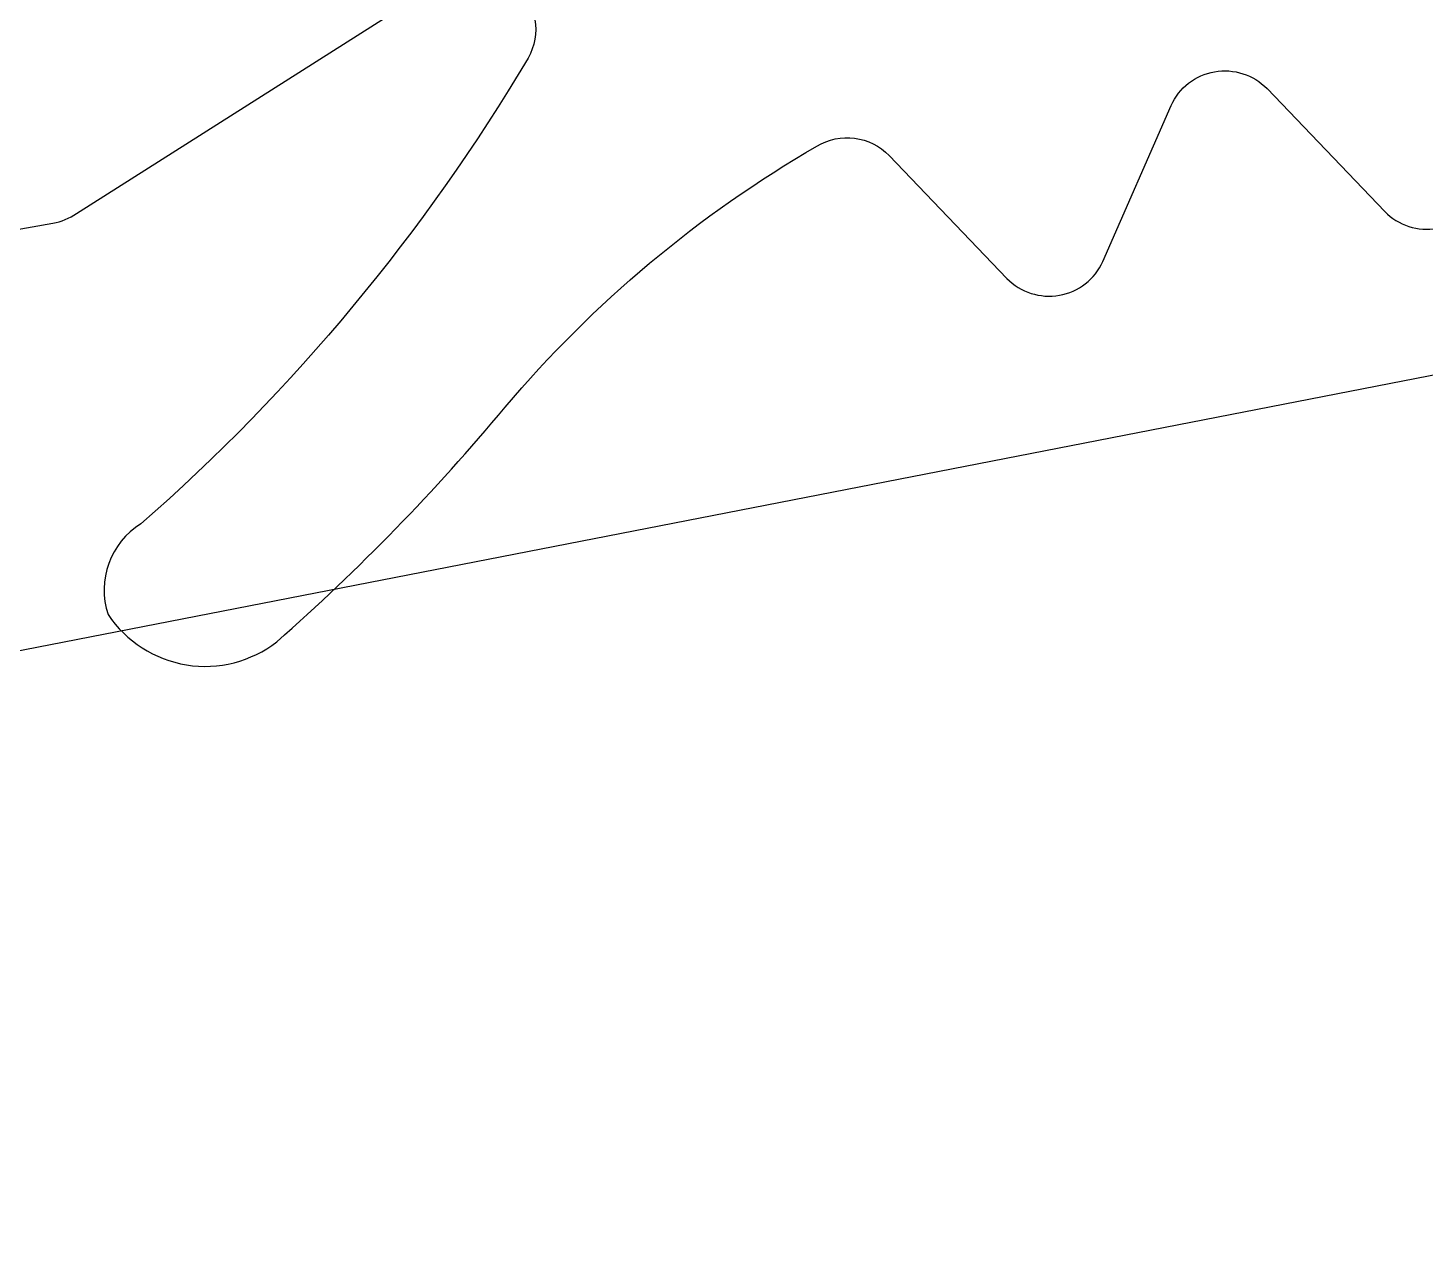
# Model space of a CAD drawing. Header units: millimetres. Extents: x -65527 to 8894748, y -37603 to 223697.
# Drawn here: x -29325.17 to -29317.95, y 101515.53 to 101521.78 of the extents above; entities that cross this region are included whole.
import ezdxf

# ---------------------------------------------------------------- set-up
doc = ezdxf.new("R2010")
doc.units = ezdxf.units.MM
doc.header["$LTSCALE"] = 10
doc.layers.add('Архитектура', color=251, linetype='Continuous')

msp = doc.modelspace()

# ---------------------------------------------------------------- linework, layer by layer
at = {"layer": 'Архитектура', "lineweight": 25, "transparency": 33554684}
msp.add_line((-29313.5064, 101520.8392), (-31374.7031, 101118.89), dxfattribs=at)
msp.add_line((-29313.5064, 101520.8392), (-31374.7031, 101118.89), dxfattribs=at)
msp.add_line((-29313.5064, 101520.8392), (-31374.7031, 101118.89), dxfattribs=at)
msp.add_line((-29313.5064, 101520.8392), (-31374.7031, 101118.89), dxfattribs=at)
msp.add_line((-29313.5064, 101520.8392), (-31374.7031, 101118.89), dxfattribs=at)
msp.add_line((-29313.5064, 101520.8392), (-31374.7031, 101118.89), dxfattribs=at)
msp.add_line((-29313.5064, 101520.8392), (-31374.7031, 101118.89), dxfattribs=at)
msp.add_line((-29313.5064, 101520.8392), (-31374.7031, 101118.89), dxfattribs=at)
msp.add_line((-29313.5064, 101520.8392), (-31374.7031, 101118.89), dxfattribs=at)
msp.add_line((-29313.5064, 101520.8392), (-31374.7031, 101118.89), dxfattribs=at)
msp.add_line((-29313.5064, 101520.8392), (-31374.7031, 101118.89), dxfattribs=at)
msp.add_line((-29313.5064, 101520.8392), (-31374.7031, 101118.89), dxfattribs=at)
msp.add_line((-29313.5064, 101520.8392), (-31374.7031, 101118.89), dxfattribs=at)
msp.add_line((-29313.5064, 101520.8392), (-31374.7031, 101118.89), dxfattribs=at)
msp.add_line((-29313.5064, 101520.8392), (-31374.7031, 101118.89), dxfattribs=at)
msp.add_line((-29313.5064, 101520.8392), (-31374.7031, 101118.89), dxfattribs=at)
msp.add_line((-29313.5064, 101520.8392), (-31374.7031, 101118.89), dxfattribs=at)
msp.add_line((-29313.5064, 101520.8392), (-31374.7031, 101118.89), dxfattribs=at)
msp.add_line((-29313.5064, 101520.8392), (-31374.7031, 101118.89), dxfattribs=at)
msp.add_line((-29313.5064, 101520.8392), (-31374.7031, 101118.89), dxfattribs=at)
msp.add_line((-29313.5064, 101520.8392), (-31374.7031, 101118.89), dxfattribs=at)
msp.add_line((-29313.5064, 101520.8392), (-31374.7031, 101118.89), dxfattribs=at)
msp.add_line((-29313.5064, 101520.8392), (-31374.7031, 101118.89), dxfattribs=at)
msp.add_line((-29313.5064, 101520.8392), (-31374.7031, 101118.89), dxfattribs=at)
msp.add_line((-29313.5064, 101520.8392), (-31374.7031, 101118.89), dxfattribs=at)
msp.add_line((-29313.5064, 101520.8392), (-31374.7031, 101118.89), dxfattribs=at)
msp.add_line((-29313.5064, 101520.8392), (-31374.7031, 101118.89), dxfattribs=at)
msp.add_line((-29313.5064, 101520.8392), (-31374.7031, 101118.89), dxfattribs=at)
msp.add_line((-29313.5064, 101520.8392), (-31374.7031, 101118.89), dxfattribs=at)
msp.add_line((-29313.5064, 101520.8392), (-31374.7031, 101118.89), dxfattribs=at)
msp.add_line((-29313.5064, 101520.8392), (-31374.7031, 101118.89), dxfattribs=at)
msp.add_line((-29313.5064, 101520.8392), (-31374.7031, 101118.89), dxfattribs=at)
msp.add_line((-29313.5064, 101520.8392), (-31374.7031, 101118.89), dxfattribs=at)
msp.add_line((-29313.5064, 101520.8392), (-31374.7031, 101118.89), dxfattribs=at)
msp.add_line((-29313.5064, 101520.8392), (-31374.7031, 101118.89), dxfattribs=at)
msp.add_line((-29313.5064, 101520.8392), (-31374.7031, 101118.89), dxfattribs=at)
msp.add_line((-29313.5064, 101520.8392), (-31374.7031, 101118.89), dxfattribs=at)
msp.add_line((-29313.5064, 101520.8392), (-31374.7031, 101118.89), dxfattribs=at)
msp.add_line((-29313.5064, 101520.8392), (-31374.7031, 101118.89), dxfattribs=at)
msp.add_line((-29313.5064, 101520.8392), (-31374.7031, 101118.89), dxfattribs=at)
msp.add_line((-29313.5064, 101520.8392), (-31374.7031, 101118.89), dxfattribs=at)
msp.add_line((-29313.5064, 101520.8392), (-31374.7031, 101118.89), dxfattribs=at)
msp.add_line((-29313.5064, 101520.8392), (-31374.7031, 101118.89), dxfattribs=at)
msp.add_line((-29313.5064, 101520.8392), (-31374.7031, 101118.89), dxfattribs=at)
msp.add_line((-29313.5064, 101520.8392), (-31374.7031, 101118.89), dxfattribs=at)
msp.add_line((-29313.5064, 101520.8392), (-31374.7031, 101118.89), dxfattribs=at)
msp.add_line((-29313.5064, 101520.8392), (-31374.7031, 101118.89), dxfattribs=at)
msp.add_line((-29313.5064, 101520.8392), (-31374.7031, 101118.89), dxfattribs=at)
msp.add_line((-29313.5064, 101520.8392), (-31374.7031, 101118.89), dxfattribs=at)
msp.add_line((-29313.5064, 101520.8392), (-31374.7031, 101118.89), dxfattribs=at)
msp.add_line((-29313.5064, 101520.8392), (-31374.7031, 101118.89), dxfattribs=at)
msp.add_line((-29313.5064, 101520.8392), (-31374.7031, 101118.89), dxfattribs=at)
msp.add_line((-29313.5064, 101520.8392), (-31374.7031, 101118.89), dxfattribs=at)
msp.add_line((-29313.5064, 101520.8392), (-31374.7031, 101118.89), dxfattribs=at)
msp.add_line((-29313.5064, 101520.8392), (-31374.7031, 101118.89), dxfattribs=at)
msp.add_line((-29313.5064, 101520.8392), (-31374.7031, 101118.89), dxfattribs=at)
msp.add_line((-29313.5064, 101520.8392), (-31374.7031, 101118.89), dxfattribs=at)
msp.add_line((-29313.5064, 101520.8392), (-31374.7031, 101118.89), dxfattribs=at)
msp.add_line((-29313.5064, 101520.8392), (-31374.7031, 101118.89), dxfattribs=at)
msp.add_line((-29313.5064, 101520.8392), (-31374.7031, 101118.89), dxfattribs=at)
msp.add_line((-29313.5064, 101520.8392), (-31374.7031, 101118.89), dxfattribs=at)
msp.add_lwpolyline([(-29325.7573, 101520.6393), (-29325.0371, 101520.767, 0.109814), (-29324.9152, 101520.8176), (-29323.0233, 101522.0197, -0.800036), (-29322.5831, 101521.6198, -0.079083), (-29324.5825, 101519.2132, 0.348803), (-29324.7524, 101518.7451, 0.436125), (-29323.8808, 101518.604, 0.038423), (-29322.7013, 101519.8157, -0.086853), (-29321.0915, 101521.1651, -0.346763), (-29320.7173, 101521.1167), (-29320.1094, 101520.4815, 0.527877), (-29319.6138, 101520.5693), (-29319.2613, 101521.3748, -0.527877), (-29318.7657, 101521.4626), (-29318.1578, 101520.8274, 0.527877), (-29317.6622, 101520.9152), (-29317.3097, 101521.7207, -0.469739), (-29316.8573, 101521.8451), (-29315.3364, 101520.7624, 0.667984), (-29314.8616, 101521.0653), (-29316.4319, 101529.9251, 0.414214)], format="xyb", dxfattribs=at)
msp.add_lwpolyline([(-29325.7573, 101520.6393), (-29325.0371, 101520.767, 0.109814), (-29324.9152, 101520.8176), (-29323.0233, 101522.0197, -0.800036), (-29322.5831, 101521.6198, -0.079083), (-29324.5825, 101519.2132, 0.348803), (-29324.7524, 101518.7451, 0.436125), (-29323.8808, 101518.604, 0.038423), (-29322.7013, 101519.8157, -0.086853), (-29321.0915, 101521.1651, -0.346763), (-29320.7173, 101521.1167), (-29320.1094, 101520.4815, 0.527877), (-29319.6138, 101520.5693), (-29319.2613, 101521.3748, -0.527877), (-29318.7657, 101521.4626), (-29318.1578, 101520.8274, 0.527877), (-29317.6622, 101520.9152), (-29317.3097, 101521.7207, -0.469739), (-29316.8573, 101521.8451), (-29315.3364, 101520.7624, 0.667984), (-29314.8616, 101521.0653), (-29316.4319, 101529.9251, 0.414214)], format="xyb", dxfattribs=at)
msp.add_lwpolyline([(-29325.7573, 101520.6393), (-29325.0371, 101520.767, 0.109814), (-29324.9152, 101520.8176), (-29323.0233, 101522.0197, -0.800036), (-29322.5831, 101521.6198, -0.079083), (-29324.5825, 101519.2132, 0.348803), (-29324.7524, 101518.7451, 0.436125), (-29323.8808, 101518.604, 0.038423), (-29322.7013, 101519.8157, -0.086853), (-29321.0915, 101521.1651, -0.346763), (-29320.7173, 101521.1167), (-29320.1094, 101520.4815, 0.527877), (-29319.6138, 101520.5693), (-29319.2613, 101521.3748, -0.527877), (-29318.7657, 101521.4626), (-29318.1578, 101520.8274, 0.527877), (-29317.6622, 101520.9152), (-29317.3097, 101521.7207, -0.469739), (-29316.8573, 101521.8451), (-29315.3364, 101520.7624, 0.667984), (-29314.8616, 101521.0653), (-29316.4319, 101529.9251, 0.414214)], format="xyb", dxfattribs=at)
msp.add_lwpolyline([(-29325.7573, 101520.6393), (-29325.0371, 101520.767, 0.109814), (-29324.9152, 101520.8176), (-29323.0233, 101522.0197, -0.800036), (-29322.5831, 101521.6198, -0.079083), (-29324.5825, 101519.2132, 0.348803), (-29324.7524, 101518.7451, 0.436125), (-29323.8808, 101518.604, 0.038423), (-29322.7013, 101519.8157, -0.086853), (-29321.0915, 101521.1651, -0.346763), (-29320.7173, 101521.1167), (-29320.1094, 101520.4815, 0.527877), (-29319.6138, 101520.5693), (-29319.2613, 101521.3748, -0.527877), (-29318.7657, 101521.4626), (-29318.1578, 101520.8274, 0.527877), (-29317.6622, 101520.9152), (-29317.3097, 101521.7207, -0.469739), (-29316.8573, 101521.8451), (-29315.3364, 101520.7624, 0.667984), (-29314.8616, 101521.0653), (-29316.4319, 101529.9251, 0.414214)], format="xyb", dxfattribs=at)
msp.add_lwpolyline([(-29325.7573, 101520.6393), (-29325.0371, 101520.767, 0.109814), (-29324.9152, 101520.8176), (-29323.0233, 101522.0197, -0.800036), (-29322.5831, 101521.6198, -0.079083), (-29324.5825, 101519.2132, 0.348803), (-29324.7524, 101518.7451, 0.436125), (-29323.8808, 101518.604, 0.038423), (-29322.7013, 101519.8157, -0.086853), (-29321.0915, 101521.1651, -0.346763), (-29320.7173, 101521.1167), (-29320.1094, 101520.4815, 0.527877), (-29319.6138, 101520.5693), (-29319.2613, 101521.3748, -0.527877), (-29318.7657, 101521.4626), (-29318.1578, 101520.8274, 0.527877), (-29317.6622, 101520.9152), (-29317.3097, 101521.7207, -0.469739), (-29316.8573, 101521.8451), (-29315.3364, 101520.7624, 0.667984), (-29314.8616, 101521.0653), (-29316.4319, 101529.9251, 0.414214)], format="xyb", dxfattribs=at)
msp.add_lwpolyline([(-29325.7573, 101520.6393), (-29325.0371, 101520.767, 0.109814), (-29324.9152, 101520.8176), (-29323.0233, 101522.0197, -0.800036), (-29322.5831, 101521.6198, -0.079083), (-29324.5825, 101519.2132, 0.348803), (-29324.7524, 101518.7451, 0.436125), (-29323.8808, 101518.604, 0.038423), (-29322.7013, 101519.8157, -0.086853), (-29321.0915, 101521.1651, -0.346763), (-29320.7173, 101521.1167), (-29320.1094, 101520.4815, 0.527877), (-29319.6138, 101520.5693), (-29319.2613, 101521.3748, -0.527877), (-29318.7657, 101521.4626), (-29318.1578, 101520.8274, 0.527877), (-29317.6622, 101520.9152), (-29317.3097, 101521.7207, -0.469739), (-29316.8573, 101521.8451), (-29315.3364, 101520.7624, 0.667984), (-29314.8616, 101521.0653), (-29316.4319, 101529.9251, 0.414214)], format="xyb", dxfattribs=at)
msp.add_lwpolyline([(-29325.7573, 101520.6393), (-29325.0371, 101520.767, 0.109814), (-29324.9152, 101520.8176), (-29323.0233, 101522.0197, -0.800036), (-29322.5831, 101521.6198, -0.079083), (-29324.5825, 101519.2132, 0.348803), (-29324.7524, 101518.7451, 0.436125), (-29323.8808, 101518.604, 0.038423), (-29322.7013, 101519.8157, -0.086853), (-29321.0915, 101521.1651, -0.346763), (-29320.7173, 101521.1167), (-29320.1094, 101520.4815, 0.527877), (-29319.6138, 101520.5693), (-29319.2613, 101521.3748, -0.527877), (-29318.7657, 101521.4626), (-29318.1578, 101520.8274, 0.527877), (-29317.6622, 101520.9152), (-29317.3097, 101521.7207, -0.469739), (-29316.8573, 101521.8451), (-29315.3364, 101520.7624, 0.667984), (-29314.8616, 101521.0653), (-29316.4319, 101529.9251, 0.414214)], format="xyb", dxfattribs=at)
msp.add_lwpolyline([(-29325.7573, 101520.6393), (-29325.0371, 101520.767, 0.109814), (-29324.9152, 101520.8176), (-29323.0233, 101522.0197, -0.800036), (-29322.5831, 101521.6198, -0.079083), (-29324.5825, 101519.2132, 0.348803), (-29324.7524, 101518.7451, 0.436125), (-29323.8808, 101518.604, 0.038423), (-29322.7013, 101519.8157, -0.086853), (-29321.0915, 101521.1651, -0.346763), (-29320.7173, 101521.1167), (-29320.1094, 101520.4815, 0.527877), (-29319.6138, 101520.5693), (-29319.2613, 101521.3748, -0.527877), (-29318.7657, 101521.4626), (-29318.1578, 101520.8274, 0.527877), (-29317.6622, 101520.9152), (-29317.3097, 101521.7207, -0.469739), (-29316.8573, 101521.8451), (-29315.3364, 101520.7624, 0.667984), (-29314.8616, 101521.0653), (-29316.4319, 101529.9251, 0.414214)], format="xyb", dxfattribs=at)
msp.add_lwpolyline([(-29325.7573, 101520.6393), (-29325.0371, 101520.767, 0.109814), (-29324.9152, 101520.8176), (-29323.0233, 101522.0197, -0.800036), (-29322.5831, 101521.6198, -0.079083), (-29324.5825, 101519.2132, 0.348803), (-29324.7524, 101518.7451, 0.436125), (-29323.8808, 101518.604, 0.038423), (-29322.7013, 101519.8157, -0.086853), (-29321.0915, 101521.1651, -0.346763), (-29320.7173, 101521.1167), (-29320.1094, 101520.4815, 0.527877), (-29319.6138, 101520.5693), (-29319.2613, 101521.3748, -0.527877), (-29318.7657, 101521.4626), (-29318.1578, 101520.8274, 0.527877), (-29317.6622, 101520.9152), (-29317.3097, 101521.7207, -0.469739), (-29316.8573, 101521.8451), (-29315.3364, 101520.7624, 0.667984), (-29314.8616, 101521.0653), (-29316.4319, 101529.9251, 0.414214)], format="xyb", dxfattribs=at)
msp.add_lwpolyline([(-29325.7573, 101520.6393), (-29325.0371, 101520.767, 0.109814), (-29324.9152, 101520.8176), (-29323.0233, 101522.0197, -0.800036), (-29322.5831, 101521.6198, -0.079083), (-29324.5825, 101519.2132, 0.348803), (-29324.7524, 101518.7451, 0.436125), (-29323.8808, 101518.604, 0.038423), (-29322.7013, 101519.8157, -0.086853), (-29321.0915, 101521.1651, -0.346763), (-29320.7173, 101521.1167), (-29320.1094, 101520.4815, 0.527877), (-29319.6138, 101520.5693), (-29319.2613, 101521.3748, -0.527877), (-29318.7657, 101521.4626), (-29318.1578, 101520.8274, 0.527877), (-29317.6622, 101520.9152), (-29317.3097, 101521.7207, -0.469739), (-29316.8573, 101521.8451), (-29315.3364, 101520.7624, 0.667984), (-29314.8616, 101521.0653), (-29316.4319, 101529.9251, 0.414214)], format="xyb", dxfattribs=at)
msp.add_lwpolyline([(-29325.7573, 101520.6393), (-29325.0371, 101520.767, 0.109814), (-29324.9152, 101520.8176), (-29323.0233, 101522.0197, -0.800036), (-29322.5831, 101521.6198, -0.079083), (-29324.5825, 101519.2132, 0.348803), (-29324.7524, 101518.7451, 0.436125), (-29323.8808, 101518.604, 0.038423), (-29322.7013, 101519.8157, -0.086853), (-29321.0915, 101521.1651, -0.346763), (-29320.7173, 101521.1167), (-29320.1094, 101520.4815, 0.527877), (-29319.6138, 101520.5693), (-29319.2613, 101521.3748, -0.527877), (-29318.7657, 101521.4626), (-29318.1578, 101520.8274, 0.527877), (-29317.6622, 101520.9152), (-29317.3097, 101521.7207, -0.469739), (-29316.8573, 101521.8451), (-29315.3364, 101520.7624, 0.667984), (-29314.8616, 101521.0653), (-29316.4319, 101529.9251, 0.414214)], format="xyb", dxfattribs=at)
msp.add_lwpolyline([(-29325.7573, 101520.6393), (-29325.0371, 101520.767, 0.109814), (-29324.9152, 101520.8176), (-29323.0233, 101522.0197, -0.800036), (-29322.5831, 101521.6198, -0.079083), (-29324.5825, 101519.2132, 0.348803), (-29324.7524, 101518.7451, 0.436125), (-29323.8808, 101518.604, 0.038423), (-29322.7013, 101519.8157, -0.086853), (-29321.0915, 101521.1651, -0.346763), (-29320.7173, 101521.1167), (-29320.1094, 101520.4815, 0.527877), (-29319.6138, 101520.5693), (-29319.2613, 101521.3748, -0.527877), (-29318.7657, 101521.4626), (-29318.1578, 101520.8274, 0.527877), (-29317.6622, 101520.9152), (-29317.3097, 101521.7207, -0.469739), (-29316.8573, 101521.8451), (-29315.3364, 101520.7624, 0.667984), (-29314.8616, 101521.0653), (-29316.4319, 101529.9251, 0.414214)], format="xyb", dxfattribs=at)
msp.add_lwpolyline([(-29325.7573, 101520.6393), (-29325.0371, 101520.767, 0.109814), (-29324.9152, 101520.8176), (-29323.0233, 101522.0197, -0.800036), (-29322.5831, 101521.6198, -0.079083), (-29324.5825, 101519.2132, 0.348803), (-29324.7524, 101518.7451, 0.436125), (-29323.8808, 101518.604, 0.038423), (-29322.7013, 101519.8157, -0.086853), (-29321.0915, 101521.1651, -0.346763), (-29320.7173, 101521.1167), (-29320.1094, 101520.4815, 0.527877), (-29319.6138, 101520.5693), (-29319.2613, 101521.3748, -0.527877), (-29318.7657, 101521.4626), (-29318.1578, 101520.8274, 0.527877), (-29317.6622, 101520.9152), (-29317.3097, 101521.7207, -0.469739), (-29316.8573, 101521.8451), (-29315.3364, 101520.7624, 0.667984), (-29314.8616, 101521.0653), (-29316.4319, 101529.9251, 0.414214)], format="xyb", dxfattribs=at)
msp.add_lwpolyline([(-29325.7573, 101520.6393), (-29325.0371, 101520.767, 0.109814), (-29324.9152, 101520.8176), (-29323.0233, 101522.0197, -0.800036), (-29322.5831, 101521.6198, -0.079083), (-29324.5825, 101519.2132, 0.348803), (-29324.7524, 101518.7451, 0.436125), (-29323.8808, 101518.604, 0.038423), (-29322.7013, 101519.8157, -0.086853), (-29321.0915, 101521.1651, -0.346763), (-29320.7173, 101521.1167), (-29320.1094, 101520.4815, 0.527877), (-29319.6138, 101520.5693), (-29319.2613, 101521.3748, -0.527877), (-29318.7657, 101521.4626), (-29318.1578, 101520.8274, 0.527877), (-29317.6622, 101520.9152), (-29317.3097, 101521.7207, -0.469739), (-29316.8573, 101521.8451), (-29315.3364, 101520.7624, 0.667984), (-29314.8616, 101521.0653), (-29316.4319, 101529.9251, 0.414214)], format="xyb", dxfattribs=at)
msp.add_lwpolyline([(-29325.7573, 101520.6393), (-29325.0371, 101520.767, 0.109814), (-29324.9152, 101520.8176), (-29323.0233, 101522.0197, -0.800036), (-29322.5831, 101521.6198, -0.079083), (-29324.5825, 101519.2132, 0.348803), (-29324.7524, 101518.7451, 0.436125), (-29323.8808, 101518.604, 0.038423), (-29322.7013, 101519.8157, -0.086853), (-29321.0915, 101521.1651, -0.346763), (-29320.7173, 101521.1167), (-29320.1094, 101520.4815, 0.527877), (-29319.6138, 101520.5693), (-29319.2613, 101521.3748, -0.527877), (-29318.7657, 101521.4626), (-29318.1578, 101520.8274, 0.527877), (-29317.6622, 101520.9152), (-29317.3097, 101521.7207, -0.469739), (-29316.8573, 101521.8451), (-29315.3364, 101520.7624, 0.667984), (-29314.8616, 101521.0653), (-29316.4319, 101529.9251, 0.414214)], format="xyb", dxfattribs=at)
msp.add_lwpolyline([(-29325.7573, 101520.6393), (-29325.0371, 101520.767, 0.109814), (-29324.9152, 101520.8176), (-29323.0233, 101522.0197, -0.800036), (-29322.5831, 101521.6198, -0.079083), (-29324.5825, 101519.2132, 0.348803), (-29324.7524, 101518.7451, 0.436125), (-29323.8808, 101518.604, 0.038423), (-29322.7013, 101519.8157, -0.086853), (-29321.0915, 101521.1651, -0.346763), (-29320.7173, 101521.1167), (-29320.1094, 101520.4815, 0.527877), (-29319.6138, 101520.5693), (-29319.2613, 101521.3748, -0.527877), (-29318.7657, 101521.4626), (-29318.1578, 101520.8274, 0.527877), (-29317.6622, 101520.9152), (-29317.3097, 101521.7207, -0.469739), (-29316.8573, 101521.8451), (-29315.3364, 101520.7624, 0.667984), (-29314.8616, 101521.0653), (-29316.4319, 101529.9251, 0.414214)], format="xyb", dxfattribs=at)
msp.add_lwpolyline([(-29325.7573, 101520.6393), (-29325.0371, 101520.767, 0.109814), (-29324.9152, 101520.8176), (-29323.0233, 101522.0197, -0.800036), (-29322.5831, 101521.6198, -0.079083), (-29324.5825, 101519.2132, 0.348803), (-29324.7524, 101518.7451, 0.436125), (-29323.8808, 101518.604, 0.038423), (-29322.7013, 101519.8157, -0.086853), (-29321.0915, 101521.1651, -0.346763), (-29320.7173, 101521.1167), (-29320.1094, 101520.4815, 0.527877), (-29319.6138, 101520.5693), (-29319.2613, 101521.3748, -0.527877), (-29318.7657, 101521.4626), (-29318.1578, 101520.8274, 0.527877), (-29317.6622, 101520.9152), (-29317.3097, 101521.7207, -0.469739), (-29316.8573, 101521.8451), (-29315.3364, 101520.7624, 0.667984), (-29314.8616, 101521.0653), (-29316.4319, 101529.9251, 0.414214)], format="xyb", dxfattribs=at)
msp.add_lwpolyline([(-29325.7573, 101520.6393), (-29325.0371, 101520.767, 0.109814), (-29324.9152, 101520.8176), (-29323.0233, 101522.0197, -0.800036), (-29322.5831, 101521.6198, -0.079083), (-29324.5825, 101519.2132, 0.348803), (-29324.7524, 101518.7451, 0.436125), (-29323.8808, 101518.604, 0.038423), (-29322.7013, 101519.8157, -0.086853), (-29321.0915, 101521.1651, -0.346763), (-29320.7173, 101521.1167), (-29320.1094, 101520.4815, 0.527877), (-29319.6138, 101520.5693), (-29319.2613, 101521.3748, -0.527877), (-29318.7657, 101521.4626), (-29318.1578, 101520.8274, 0.527877), (-29317.6622, 101520.9152), (-29317.3097, 101521.7207, -0.469739), (-29316.8573, 101521.8451), (-29315.3364, 101520.7624, 0.667984), (-29314.8616, 101521.0653), (-29316.4319, 101529.9251, 0.414214)], format="xyb", dxfattribs=at)
msp.add_lwpolyline([(-29325.7573, 101520.6393), (-29325.0371, 101520.767, 0.109814), (-29324.9152, 101520.8176), (-29323.0233, 101522.0197, -0.800036), (-29322.5831, 101521.6198, -0.079083), (-29324.5825, 101519.2132, 0.348803), (-29324.7524, 101518.7451, 0.436125), (-29323.8808, 101518.604, 0.038423), (-29322.7013, 101519.8157, -0.086853), (-29321.0915, 101521.1651, -0.346763), (-29320.7173, 101521.1167), (-29320.1094, 101520.4815, 0.527877), (-29319.6138, 101520.5693), (-29319.2613, 101521.3748, -0.527877), (-29318.7657, 101521.4626), (-29318.1578, 101520.8274, 0.527877), (-29317.6622, 101520.9152), (-29317.3097, 101521.7207, -0.469739), (-29316.8573, 101521.8451), (-29315.3364, 101520.7624, 0.667984), (-29314.8616, 101521.0653), (-29316.4319, 101529.9251, 0.414214)], format="xyb", dxfattribs=at)
msp.add_lwpolyline([(-29325.7573, 101520.6393), (-29325.0371, 101520.767, 0.109814), (-29324.9152, 101520.8176), (-29323.0233, 101522.0197, -0.800036), (-29322.5831, 101521.6198, -0.079083), (-29324.5825, 101519.2132, 0.348803), (-29324.7524, 101518.7451, 0.436125), (-29323.8808, 101518.604, 0.038423), (-29322.7013, 101519.8157, -0.086853), (-29321.0915, 101521.1651, -0.346763), (-29320.7173, 101521.1167), (-29320.1094, 101520.4815, 0.527877), (-29319.6138, 101520.5693), (-29319.2613, 101521.3748, -0.527877), (-29318.7657, 101521.4626), (-29318.1578, 101520.8274, 0.527877), (-29317.6622, 101520.9152), (-29317.3097, 101521.7207, -0.469739), (-29316.8573, 101521.8451), (-29315.3364, 101520.7624, 0.667984), (-29314.8616, 101521.0653), (-29316.4319, 101529.9251, 0.414214)], format="xyb", dxfattribs=at)
msp.add_lwpolyline([(-29325.7573, 101520.6393), (-29325.0371, 101520.767, 0.109814), (-29324.9152, 101520.8176), (-29323.0233, 101522.0197, -0.800036), (-29322.5831, 101521.6198, -0.079083), (-29324.5825, 101519.2132, 0.348803), (-29324.7524, 101518.7451, 0.436125), (-29323.8808, 101518.604, 0.038423), (-29322.7013, 101519.8157, -0.086853), (-29321.0915, 101521.1651, -0.346763), (-29320.7173, 101521.1167), (-29320.1094, 101520.4815, 0.527877), (-29319.6138, 101520.5693), (-29319.2613, 101521.3748, -0.527877), (-29318.7657, 101521.4626), (-29318.1578, 101520.8274, 0.527877), (-29317.6622, 101520.9152), (-29317.3097, 101521.7207, -0.469739), (-29316.8573, 101521.8451), (-29315.3364, 101520.7624, 0.667984), (-29314.8616, 101521.0653), (-29316.4319, 101529.9251, 0.414214)], format="xyb", dxfattribs=at)
msp.add_lwpolyline([(-29325.7573, 101520.6393), (-29325.0371, 101520.767, 0.109814), (-29324.9152, 101520.8176), (-29323.0233, 101522.0197, -0.800036), (-29322.5831, 101521.6198, -0.079083), (-29324.5825, 101519.2132, 0.348803), (-29324.7524, 101518.7451, 0.436125), (-29323.8808, 101518.604, 0.038423), (-29322.7013, 101519.8157, -0.086853), (-29321.0915, 101521.1651, -0.346763), (-29320.7173, 101521.1167), (-29320.1094, 101520.4815, 0.527877), (-29319.6138, 101520.5693), (-29319.2613, 101521.3748, -0.527877), (-29318.7657, 101521.4626), (-29318.1578, 101520.8274, 0.527877), (-29317.6622, 101520.9152), (-29317.3097, 101521.7207, -0.469739), (-29316.8573, 101521.8451), (-29315.3364, 101520.7624, 0.667984), (-29314.8616, 101521.0653), (-29316.4319, 101529.9251, 0.414214)], format="xyb", dxfattribs=at)
msp.add_lwpolyline([(-29325.7573, 101520.6393), (-29325.0371, 101520.767, 0.109814), (-29324.9152, 101520.8176), (-29323.0233, 101522.0197, -0.800036), (-29322.5831, 101521.6198, -0.079083), (-29324.5825, 101519.2132, 0.348803), (-29324.7524, 101518.7451, 0.436125), (-29323.8808, 101518.604, 0.038423), (-29322.7013, 101519.8157, -0.086853), (-29321.0915, 101521.1651, -0.346763), (-29320.7173, 101521.1167), (-29320.1094, 101520.4815, 0.527877), (-29319.6138, 101520.5693), (-29319.2613, 101521.3748, -0.527877), (-29318.7657, 101521.4626), (-29318.1578, 101520.8274, 0.527877), (-29317.6622, 101520.9152), (-29317.3097, 101521.7207, -0.469739), (-29316.8573, 101521.8451), (-29315.3364, 101520.7624, 0.667984), (-29314.8616, 101521.0653), (-29316.4319, 101529.9251, 0.414214)], format="xyb", dxfattribs=at)
msp.add_lwpolyline([(-29325.7573, 101520.6393), (-29325.0371, 101520.767, 0.109814), (-29324.9152, 101520.8176), (-29323.0233, 101522.0197, -0.800036), (-29322.5831, 101521.6198, -0.079083), (-29324.5825, 101519.2132, 0.348803), (-29324.7524, 101518.7451, 0.436125), (-29323.8808, 101518.604, 0.038423), (-29322.7013, 101519.8157, -0.086853), (-29321.0915, 101521.1651, -0.346763), (-29320.7173, 101521.1167), (-29320.1094, 101520.4815, 0.527877), (-29319.6138, 101520.5693), (-29319.2613, 101521.3748, -0.527877), (-29318.7657, 101521.4626), (-29318.1578, 101520.8274, 0.527877), (-29317.6622, 101520.9152), (-29317.3097, 101521.7207, -0.469739), (-29316.8573, 101521.8451), (-29315.3364, 101520.7624, 0.667984), (-29314.8616, 101521.0653), (-29316.4319, 101529.9251, 0.414214)], format="xyb", dxfattribs=at)
msp.add_lwpolyline([(-29325.7573, 101520.6393), (-29325.0371, 101520.767, 0.109814), (-29324.9152, 101520.8176), (-29323.0233, 101522.0197, -0.800036), (-29322.5831, 101521.6198, -0.079083), (-29324.5825, 101519.2132, 0.348803), (-29324.7524, 101518.7451, 0.436125), (-29323.8808, 101518.604, 0.038423), (-29322.7013, 101519.8157, -0.086853), (-29321.0915, 101521.1651, -0.346763), (-29320.7173, 101521.1167), (-29320.1094, 101520.4815, 0.527877), (-29319.6138, 101520.5693), (-29319.2613, 101521.3748, -0.527877), (-29318.7657, 101521.4626), (-29318.1578, 101520.8274, 0.527877), (-29317.6622, 101520.9152), (-29317.3097, 101521.7207, -0.469739), (-29316.8573, 101521.8451), (-29315.3364, 101520.7624, 0.667984), (-29314.8616, 101521.0653), (-29316.4319, 101529.9251, 0.414214)], format="xyb", dxfattribs=at)
msp.add_lwpolyline([(-29325.7573, 101520.6393), (-29325.0371, 101520.767, 0.109814), (-29324.9152, 101520.8176), (-29323.0233, 101522.0197, -0.800036), (-29322.5831, 101521.6198, -0.079083), (-29324.5825, 101519.2132, 0.348803), (-29324.7524, 101518.7451, 0.436125), (-29323.8808, 101518.604, 0.038423), (-29322.7013, 101519.8157, -0.086853), (-29321.0915, 101521.1651, -0.346763), (-29320.7173, 101521.1167), (-29320.1094, 101520.4815, 0.527877), (-29319.6138, 101520.5693), (-29319.2613, 101521.3748, -0.527877), (-29318.7657, 101521.4626), (-29318.1578, 101520.8274, 0.527877), (-29317.6622, 101520.9152), (-29317.3097, 101521.7207, -0.469739), (-29316.8573, 101521.8451), (-29315.3364, 101520.7624, 0.667984), (-29314.8616, 101521.0653), (-29316.4319, 101529.9251, 0.414214)], format="xyb", dxfattribs=at)
msp.add_lwpolyline([(-29325.7573, 101520.6393), (-29325.0371, 101520.767, 0.109814), (-29324.9152, 101520.8176), (-29323.0233, 101522.0197, -0.800036), (-29322.5831, 101521.6198, -0.079083), (-29324.5825, 101519.2132, 0.348803), (-29324.7524, 101518.7451, 0.436125), (-29323.8808, 101518.604, 0.038423), (-29322.7013, 101519.8157, -0.086853), (-29321.0915, 101521.1651, -0.346763), (-29320.7173, 101521.1167), (-29320.1094, 101520.4815, 0.527877), (-29319.6138, 101520.5693), (-29319.2613, 101521.3748, -0.527877), (-29318.7657, 101521.4626), (-29318.1578, 101520.8274, 0.527877), (-29317.6622, 101520.9152), (-29317.3097, 101521.7207, -0.469739), (-29316.8573, 101521.8451), (-29315.3364, 101520.7624, 0.667984), (-29314.8616, 101521.0653), (-29316.4319, 101529.9251, 0.414214)], format="xyb", dxfattribs=at)
msp.add_lwpolyline([(-29325.7573, 101520.6393), (-29325.0371, 101520.767, 0.109814), (-29324.9152, 101520.8176), (-29323.0233, 101522.0197, -0.800036), (-29322.5831, 101521.6198, -0.079083), (-29324.5825, 101519.2132, 0.348803), (-29324.7524, 101518.7451, 0.436125), (-29323.8808, 101518.604, 0.038423), (-29322.7013, 101519.8157, -0.086853), (-29321.0915, 101521.1651, -0.346763), (-29320.7173, 101521.1167), (-29320.1094, 101520.4815, 0.527877), (-29319.6138, 101520.5693), (-29319.2613, 101521.3748, -0.527877), (-29318.7657, 101521.4626), (-29318.1578, 101520.8274, 0.527877), (-29317.6622, 101520.9152), (-29317.3097, 101521.7207, -0.469739), (-29316.8573, 101521.8451), (-29315.3364, 101520.7624, 0.667984), (-29314.8616, 101521.0653), (-29316.4319, 101529.9251, 0.414214)], format="xyb", dxfattribs=at)
msp.add_lwpolyline([(-29325.7573, 101520.6393), (-29325.0371, 101520.767, 0.109814), (-29324.9152, 101520.8176), (-29323.0233, 101522.0197, -0.800036), (-29322.5831, 101521.6198, -0.079083), (-29324.5825, 101519.2132, 0.348803), (-29324.7524, 101518.7451, 0.436125), (-29323.8808, 101518.604, 0.038423), (-29322.7013, 101519.8157, -0.086853), (-29321.0915, 101521.1651, -0.346763), (-29320.7173, 101521.1167), (-29320.1094, 101520.4815, 0.527877), (-29319.6138, 101520.5693), (-29319.2613, 101521.3748, -0.527877), (-29318.7657, 101521.4626), (-29318.1578, 101520.8274, 0.527877), (-29317.6622, 101520.9152), (-29317.3097, 101521.7207, -0.469739), (-29316.8573, 101521.8451), (-29315.3364, 101520.7624, 0.667984), (-29314.8616, 101521.0653), (-29316.4319, 101529.9251, 0.414214)], format="xyb", dxfattribs=at)
msp.add_lwpolyline([(-29325.7573, 101520.6393), (-29325.0371, 101520.767, 0.109814), (-29324.9152, 101520.8176), (-29323.0233, 101522.0197, -0.800036), (-29322.5831, 101521.6198, -0.079083), (-29324.5825, 101519.2132, 0.348803), (-29324.7524, 101518.7451, 0.436125), (-29323.8808, 101518.604, 0.038423), (-29322.7013, 101519.8157, -0.086853), (-29321.0915, 101521.1651, -0.346763), (-29320.7173, 101521.1167), (-29320.1094, 101520.4815, 0.527877), (-29319.6138, 101520.5693), (-29319.2613, 101521.3748, -0.527877), (-29318.7657, 101521.4626), (-29318.1578, 101520.8274, 0.527877), (-29317.6622, 101520.9152), (-29317.3097, 101521.7207, -0.469739), (-29316.8573, 101521.8451), (-29315.3364, 101520.7624, 0.667984), (-29314.8616, 101521.0653), (-29316.4319, 101529.9251, 0.414214)], format="xyb", dxfattribs=at)
msp.add_lwpolyline([(-29325.7573, 101520.6393), (-29325.0371, 101520.767, 0.109814), (-29324.9152, 101520.8176), (-29323.0233, 101522.0197, -0.800036), (-29322.5831, 101521.6198, -0.079083), (-29324.5825, 101519.2132, 0.348803), (-29324.7524, 101518.7451, 0.436125), (-29323.8808, 101518.604, 0.038423), (-29322.7013, 101519.8157, -0.086853), (-29321.0915, 101521.1651, -0.346763), (-29320.7173, 101521.1167), (-29320.1094, 101520.4815, 0.527877), (-29319.6138, 101520.5693), (-29319.2613, 101521.3748, -0.527877), (-29318.7657, 101521.4626), (-29318.1578, 101520.8274, 0.527877), (-29317.6622, 101520.9152), (-29317.3097, 101521.7207, -0.469739), (-29316.8573, 101521.8451), (-29315.3364, 101520.7624, 0.667984), (-29314.8616, 101521.0653), (-29316.4319, 101529.9251, 0.414214)], format="xyb", dxfattribs=at)
msp.add_lwpolyline([(-29325.7573, 101520.6393), (-29325.0371, 101520.767, 0.109814), (-29324.9152, 101520.8176), (-29323.0233, 101522.0197, -0.800036), (-29322.5831, 101521.6198, -0.079083), (-29324.5825, 101519.2132, 0.348803), (-29324.7524, 101518.7451, 0.436125), (-29323.8808, 101518.604, 0.038423), (-29322.7013, 101519.8157, -0.086853), (-29321.0915, 101521.1651, -0.346763), (-29320.7173, 101521.1167), (-29320.1094, 101520.4815, 0.527877), (-29319.6138, 101520.5693), (-29319.2613, 101521.3748, -0.527877), (-29318.7657, 101521.4626), (-29318.1578, 101520.8274, 0.527877), (-29317.6622, 101520.9152), (-29317.3097, 101521.7207, -0.469739), (-29316.8573, 101521.8451), (-29315.3364, 101520.7624, 0.667984), (-29314.8616, 101521.0653), (-29316.4319, 101529.9251, 0.414214)], format="xyb", dxfattribs=at)
msp.add_lwpolyline([(-29325.7573, 101520.6393), (-29325.0371, 101520.767, 0.109814), (-29324.9152, 101520.8176), (-29323.0233, 101522.0197, -0.800036), (-29322.5831, 101521.6198, -0.079083), (-29324.5825, 101519.2132, 0.348803), (-29324.7524, 101518.7451, 0.436125), (-29323.8808, 101518.604, 0.038423), (-29322.7013, 101519.8157, -0.086853), (-29321.0915, 101521.1651, -0.346763), (-29320.7173, 101521.1167), (-29320.1094, 101520.4815, 0.527877), (-29319.6138, 101520.5693), (-29319.2613, 101521.3748, -0.527877), (-29318.7657, 101521.4626), (-29318.1578, 101520.8274, 0.527877), (-29317.6622, 101520.9152), (-29317.3097, 101521.7207, -0.469739), (-29316.8573, 101521.8451), (-29315.3364, 101520.7624, 0.667984), (-29314.8616, 101521.0653), (-29316.4319, 101529.9251, 0.414214)], format="xyb", dxfattribs=at)
msp.add_lwpolyline([(-29325.7573, 101520.6393), (-29325.0371, 101520.767, 0.109814), (-29324.9152, 101520.8176), (-29323.0233, 101522.0197, -0.800036), (-29322.5831, 101521.6198, -0.079083), (-29324.5825, 101519.2132, 0.348803), (-29324.7524, 101518.7451, 0.436125), (-29323.8808, 101518.604, 0.038423), (-29322.7013, 101519.8157, -0.086853), (-29321.0915, 101521.1651, -0.346763), (-29320.7173, 101521.1167), (-29320.1094, 101520.4815, 0.527877), (-29319.6138, 101520.5693), (-29319.2613, 101521.3748, -0.527877), (-29318.7657, 101521.4626), (-29318.1578, 101520.8274, 0.527877), (-29317.6622, 101520.9152), (-29317.3097, 101521.7207, -0.469739), (-29316.8573, 101521.8451), (-29315.3364, 101520.7624, 0.667984), (-29314.8616, 101521.0653), (-29316.4319, 101529.9251, 0.414214)], format="xyb", dxfattribs=at)
msp.add_lwpolyline([(-29325.7573, 101520.6393), (-29325.0371, 101520.767, 0.109814), (-29324.9152, 101520.8176), (-29323.0233, 101522.0197, -0.800036), (-29322.5831, 101521.6198, -0.079083), (-29324.5825, 101519.2132, 0.348803), (-29324.7524, 101518.7451, 0.436125), (-29323.8808, 101518.604, 0.038423), (-29322.7013, 101519.8157, -0.086853), (-29321.0915, 101521.1651, -0.346763), (-29320.7173, 101521.1167), (-29320.1094, 101520.4815, 0.527877), (-29319.6138, 101520.5693), (-29319.2613, 101521.3748, -0.527877), (-29318.7657, 101521.4626), (-29318.1578, 101520.8274, 0.527877), (-29317.6622, 101520.9152), (-29317.3097, 101521.7207, -0.469739), (-29316.8573, 101521.8451), (-29315.3364, 101520.7624, 0.667984), (-29314.8616, 101521.0653), (-29316.4319, 101529.9251, 0.414214)], format="xyb", dxfattribs=at)
msp.add_lwpolyline([(-29325.7573, 101520.6393), (-29325.0371, 101520.767, 0.109814), (-29324.9152, 101520.8176), (-29323.0233, 101522.0197, -0.800036), (-29322.5831, 101521.6198, -0.079083), (-29324.5825, 101519.2132, 0.348803), (-29324.7524, 101518.7451, 0.436125), (-29323.8808, 101518.604, 0.038423), (-29322.7013, 101519.8157, -0.086853), (-29321.0915, 101521.1651, -0.346763), (-29320.7173, 101521.1167), (-29320.1094, 101520.4815, 0.527877), (-29319.6138, 101520.5693), (-29319.2613, 101521.3748, -0.527877), (-29318.7657, 101521.4626), (-29318.1578, 101520.8274, 0.527877), (-29317.6622, 101520.9152), (-29317.3097, 101521.7207, -0.469739), (-29316.8573, 101521.8451), (-29315.3364, 101520.7624, 0.667984), (-29314.8616, 101521.0653), (-29316.4319, 101529.9251, 0.414214)], format="xyb", dxfattribs=at)
msp.add_lwpolyline([(-29325.7573, 101520.6393), (-29325.0371, 101520.767, 0.109814), (-29324.9152, 101520.8176), (-29323.0233, 101522.0197, -0.800036), (-29322.5831, 101521.6198, -0.079083), (-29324.5825, 101519.2132, 0.348803), (-29324.7524, 101518.7451, 0.436125), (-29323.8808, 101518.604, 0.038423), (-29322.7013, 101519.8157, -0.086853), (-29321.0915, 101521.1651, -0.346763), (-29320.7173, 101521.1167), (-29320.1094, 101520.4815, 0.527877), (-29319.6138, 101520.5693), (-29319.2613, 101521.3748, -0.527877), (-29318.7657, 101521.4626), (-29318.1578, 101520.8274, 0.527877), (-29317.6622, 101520.9152), (-29317.3097, 101521.7207, -0.469739), (-29316.8573, 101521.8451), (-29315.3364, 101520.7624, 0.667984), (-29314.8616, 101521.0653), (-29316.4319, 101529.9251, 0.414214)], format="xyb", dxfattribs=at)
msp.add_lwpolyline([(-29325.7573, 101520.6393), (-29325.0371, 101520.767, 0.109814), (-29324.9152, 101520.8176), (-29323.0233, 101522.0197, -0.800036), (-29322.5831, 101521.6198, -0.079083), (-29324.5825, 101519.2132, 0.348803), (-29324.7524, 101518.7451, 0.436125), (-29323.8808, 101518.604, 0.038423), (-29322.7013, 101519.8157, -0.086853), (-29321.0915, 101521.1651, -0.346763), (-29320.7173, 101521.1167), (-29320.1094, 101520.4815, 0.527877), (-29319.6138, 101520.5693), (-29319.2613, 101521.3748, -0.527877), (-29318.7657, 101521.4626), (-29318.1578, 101520.8274, 0.527877), (-29317.6622, 101520.9152), (-29317.3097, 101521.7207, -0.469739), (-29316.8573, 101521.8451), (-29315.3364, 101520.7624, 0.667984), (-29314.8616, 101521.0653), (-29316.4319, 101529.9251, 0.414214)], format="xyb", dxfattribs=at)
msp.add_lwpolyline([(-29325.7573, 101520.6393), (-29325.0371, 101520.767, 0.109814), (-29324.9152, 101520.8176), (-29323.0233, 101522.0197, -0.800036), (-29322.5831, 101521.6198, -0.079083), (-29324.5825, 101519.2132, 0.348803), (-29324.7524, 101518.7451, 0.436125), (-29323.8808, 101518.604, 0.038423), (-29322.7013, 101519.8157, -0.086853), (-29321.0915, 101521.1651, -0.346763), (-29320.7173, 101521.1167), (-29320.1094, 101520.4815, 0.527877), (-29319.6138, 101520.5693), (-29319.2613, 101521.3748, -0.527877), (-29318.7657, 101521.4626), (-29318.1578, 101520.8274, 0.527877), (-29317.6622, 101520.9152), (-29317.3097, 101521.7207, -0.469739), (-29316.8573, 101521.8451), (-29315.3364, 101520.7624, 0.667984), (-29314.8616, 101521.0653), (-29316.4319, 101529.9251, 0.414214)], format="xyb", dxfattribs=at)
msp.add_lwpolyline([(-29325.7573, 101520.6393), (-29325.0371, 101520.767, 0.109814), (-29324.9152, 101520.8176), (-29323.0233, 101522.0197, -0.800036), (-29322.5831, 101521.6198, -0.079083), (-29324.5825, 101519.2132, 0.348803), (-29324.7524, 101518.7451, 0.436125), (-29323.8808, 101518.604, 0.038423), (-29322.7013, 101519.8157, -0.086853), (-29321.0915, 101521.1651, -0.346763), (-29320.7173, 101521.1167), (-29320.1094, 101520.4815, 0.527877), (-29319.6138, 101520.5693), (-29319.2613, 101521.3748, -0.527877), (-29318.7657, 101521.4626), (-29318.1578, 101520.8274, 0.527877), (-29317.6622, 101520.9152), (-29317.3097, 101521.7207, -0.469739), (-29316.8573, 101521.8451), (-29315.3364, 101520.7624, 0.667984), (-29314.8616, 101521.0653), (-29316.4319, 101529.9251, 0.414214)], format="xyb", dxfattribs=at)
msp.add_lwpolyline([(-29325.7573, 101520.6393), (-29325.0371, 101520.767, 0.109814), (-29324.9152, 101520.8176), (-29323.0233, 101522.0197, -0.800036), (-29322.5831, 101521.6198, -0.079083), (-29324.5825, 101519.2132, 0.348803), (-29324.7524, 101518.7451, 0.436125), (-29323.8808, 101518.604, 0.038423), (-29322.7013, 101519.8157, -0.086853), (-29321.0915, 101521.1651, -0.346763), (-29320.7173, 101521.1167), (-29320.1094, 101520.4815, 0.527877), (-29319.6138, 101520.5693), (-29319.2613, 101521.3748, -0.527877), (-29318.7657, 101521.4626), (-29318.1578, 101520.8274, 0.527877), (-29317.6622, 101520.9152), (-29317.3097, 101521.7207, -0.469739), (-29316.8573, 101521.8451), (-29315.3364, 101520.7624, 0.667984), (-29314.8616, 101521.0653), (-29316.4319, 101529.9251, 0.414214)], format="xyb", dxfattribs=at)
msp.add_lwpolyline([(-29325.7573, 101520.6393), (-29325.0371, 101520.767, 0.109814), (-29324.9152, 101520.8176), (-29323.0233, 101522.0197, -0.800036), (-29322.5831, 101521.6198, -0.079083), (-29324.5825, 101519.2132, 0.348803), (-29324.7524, 101518.7451, 0.436125), (-29323.8808, 101518.604, 0.038423), (-29322.7013, 101519.8157, -0.086853), (-29321.0915, 101521.1651, -0.346763), (-29320.7173, 101521.1167), (-29320.1094, 101520.4815, 0.527877), (-29319.6138, 101520.5693), (-29319.2613, 101521.3748, -0.527877), (-29318.7657, 101521.4626), (-29318.1578, 101520.8274, 0.527877), (-29317.6622, 101520.9152), (-29317.3097, 101521.7207, -0.469739), (-29316.8573, 101521.8451), (-29315.3364, 101520.7624, 0.667984), (-29314.8616, 101521.0653), (-29316.4319, 101529.9251, 0.414214)], format="xyb", dxfattribs=at)
msp.add_lwpolyline([(-29325.7573, 101520.6393), (-29325.0371, 101520.767, 0.109814), (-29324.9152, 101520.8176), (-29323.0233, 101522.0197, -0.800036), (-29322.5831, 101521.6198, -0.079083), (-29324.5825, 101519.2132, 0.348803), (-29324.7524, 101518.7451, 0.436125), (-29323.8808, 101518.604, 0.038423), (-29322.7013, 101519.8157, -0.086853), (-29321.0915, 101521.1651, -0.346763), (-29320.7173, 101521.1167), (-29320.1094, 101520.4815, 0.527877), (-29319.6138, 101520.5693), (-29319.2613, 101521.3748, -0.527877), (-29318.7657, 101521.4626), (-29318.1578, 101520.8274, 0.527877), (-29317.6622, 101520.9152), (-29317.3097, 101521.7207, -0.469739), (-29316.8573, 101521.8451), (-29315.3364, 101520.7624, 0.667984), (-29314.8616, 101521.0653), (-29316.4319, 101529.9251, 0.414214)], format="xyb", dxfattribs=at)
msp.add_lwpolyline([(-29325.7573, 101520.6393), (-29325.0371, 101520.767, 0.109814), (-29324.9152, 101520.8176), (-29323.0233, 101522.0197, -0.800036), (-29322.5831, 101521.6198, -0.079083), (-29324.5825, 101519.2132, 0.348803), (-29324.7524, 101518.7451, 0.436125), (-29323.8808, 101518.604, 0.038423), (-29322.7013, 101519.8157, -0.086853), (-29321.0915, 101521.1651, -0.346763), (-29320.7173, 101521.1167), (-29320.1094, 101520.4815, 0.527877), (-29319.6138, 101520.5693), (-29319.2613, 101521.3748, -0.527877), (-29318.7657, 101521.4626), (-29318.1578, 101520.8274, 0.527877), (-29317.6622, 101520.9152), (-29317.3097, 101521.7207, -0.469739), (-29316.8573, 101521.8451), (-29315.3364, 101520.7624, 0.667984), (-29314.8616, 101521.0653), (-29316.4319, 101529.9251, 0.414214)], format="xyb", dxfattribs=at)
msp.add_lwpolyline([(-29325.7573, 101520.6393), (-29325.0371, 101520.767, 0.109814), (-29324.9152, 101520.8176), (-29323.0233, 101522.0197, -0.800036), (-29322.5831, 101521.6198, -0.079083), (-29324.5825, 101519.2132, 0.348803), (-29324.7524, 101518.7451, 0.436125), (-29323.8808, 101518.604, 0.038423), (-29322.7013, 101519.8157, -0.086853), (-29321.0915, 101521.1651, -0.346763), (-29320.7173, 101521.1167), (-29320.1094, 101520.4815, 0.527877), (-29319.6138, 101520.5693), (-29319.2613, 101521.3748, -0.527877), (-29318.7657, 101521.4626), (-29318.1578, 101520.8274, 0.527877), (-29317.6622, 101520.9152), (-29317.3097, 101521.7207, -0.469739), (-29316.8573, 101521.8451), (-29315.3364, 101520.7624, 0.667984), (-29314.8616, 101521.0653), (-29316.4319, 101529.9251, 0.414214)], format="xyb", dxfattribs=at)
msp.add_lwpolyline([(-29325.7573, 101520.6393), (-29325.0371, 101520.767, 0.109814), (-29324.9152, 101520.8176), (-29323.0233, 101522.0197, -0.800036), (-29322.5831, 101521.6198, -0.079083), (-29324.5825, 101519.2132, 0.348803), (-29324.7524, 101518.7451, 0.436125), (-29323.8808, 101518.604, 0.038423), (-29322.7013, 101519.8157, -0.086853), (-29321.0915, 101521.1651, -0.346763), (-29320.7173, 101521.1167), (-29320.1094, 101520.4815, 0.527877), (-29319.6138, 101520.5693), (-29319.2613, 101521.3748, -0.527877), (-29318.7657, 101521.4626), (-29318.1578, 101520.8274, 0.527877), (-29317.6622, 101520.9152), (-29317.3097, 101521.7207, -0.469739), (-29316.8573, 101521.8451), (-29315.3364, 101520.7624, 0.667984), (-29314.8616, 101521.0653), (-29316.4319, 101529.9251, 0.414214)], format="xyb", dxfattribs=at)
msp.add_lwpolyline([(-29325.7573, 101520.6393), (-29325.0371, 101520.767, 0.109814), (-29324.9152, 101520.8176), (-29323.0233, 101522.0197, -0.800036), (-29322.5831, 101521.6198, -0.079083), (-29324.5825, 101519.2132, 0.348803), (-29324.7524, 101518.7451, 0.436125), (-29323.8808, 101518.604, 0.038423), (-29322.7013, 101519.8157, -0.086853), (-29321.0915, 101521.1651, -0.346763), (-29320.7173, 101521.1167), (-29320.1094, 101520.4815, 0.527877), (-29319.6138, 101520.5693), (-29319.2613, 101521.3748, -0.527877), (-29318.7657, 101521.4626), (-29318.1578, 101520.8274, 0.527877), (-29317.6622, 101520.9152), (-29317.3097, 101521.7207, -0.469739), (-29316.8573, 101521.8451), (-29315.3364, 101520.7624, 0.667984), (-29314.8616, 101521.0653), (-29316.4319, 101529.9251, 0.414214)], format="xyb", dxfattribs=at)
msp.add_lwpolyline([(-29325.7573, 101520.6393), (-29325.0371, 101520.767, 0.109814), (-29324.9152, 101520.8176), (-29323.0233, 101522.0197, -0.800036), (-29322.5831, 101521.6198, -0.079083), (-29324.5825, 101519.2132, 0.348803), (-29324.7524, 101518.7451, 0.436125), (-29323.8808, 101518.604, 0.038423), (-29322.7013, 101519.8157, -0.086853), (-29321.0915, 101521.1651, -0.346763), (-29320.7173, 101521.1167), (-29320.1094, 101520.4815, 0.527877), (-29319.6138, 101520.5693), (-29319.2613, 101521.3748, -0.527877), (-29318.7657, 101521.4626), (-29318.1578, 101520.8274, 0.527877), (-29317.6622, 101520.9152), (-29317.3097, 101521.7207, -0.469739), (-29316.8573, 101521.8451), (-29315.3364, 101520.7624, 0.667984), (-29314.8616, 101521.0653), (-29316.4319, 101529.9251, 0.414214)], format="xyb", dxfattribs=at)
msp.add_lwpolyline([(-29325.7573, 101520.6393), (-29325.0371, 101520.767, 0.109814), (-29324.9152, 101520.8176), (-29323.0233, 101522.0197, -0.800036), (-29322.5831, 101521.6198, -0.079083), (-29324.5825, 101519.2132, 0.348803), (-29324.7524, 101518.7451, 0.436125), (-29323.8808, 101518.604, 0.038423), (-29322.7013, 101519.8157, -0.086853), (-29321.0915, 101521.1651, -0.346763), (-29320.7173, 101521.1167), (-29320.1094, 101520.4815, 0.527877), (-29319.6138, 101520.5693), (-29319.2613, 101521.3748, -0.527877), (-29318.7657, 101521.4626), (-29318.1578, 101520.8274, 0.527877), (-29317.6622, 101520.9152), (-29317.3097, 101521.7207, -0.469739), (-29316.8573, 101521.8451), (-29315.3364, 101520.7624, 0.667984), (-29314.8616, 101521.0653), (-29316.4319, 101529.9251, 0.414214)], format="xyb", dxfattribs=at)
msp.add_lwpolyline([(-29325.7573, 101520.6393), (-29325.0371, 101520.767, 0.109814), (-29324.9152, 101520.8176), (-29323.0233, 101522.0197, -0.800036), (-29322.5831, 101521.6198, -0.079083), (-29324.5825, 101519.2132, 0.348803), (-29324.7524, 101518.7451, 0.436125), (-29323.8808, 101518.604, 0.038423), (-29322.7013, 101519.8157, -0.086853), (-29321.0915, 101521.1651, -0.346763), (-29320.7173, 101521.1167), (-29320.1094, 101520.4815, 0.527877), (-29319.6138, 101520.5693), (-29319.2613, 101521.3748, -0.527877), (-29318.7657, 101521.4626), (-29318.1578, 101520.8274, 0.527877), (-29317.6622, 101520.9152), (-29317.3097, 101521.7207, -0.469739), (-29316.8573, 101521.8451), (-29315.3364, 101520.7624, 0.667984), (-29314.8616, 101521.0653), (-29316.4319, 101529.9251, 0.414214)], format="xyb", dxfattribs=at)
msp.add_lwpolyline([(-29325.7573, 101520.6393), (-29325.0371, 101520.767, 0.109814), (-29324.9152, 101520.8176), (-29323.0233, 101522.0197, -0.800036), (-29322.5831, 101521.6198, -0.079083), (-29324.5825, 101519.2132, 0.348803), (-29324.7524, 101518.7451, 0.436125), (-29323.8808, 101518.604, 0.038423), (-29322.7013, 101519.8157, -0.086853), (-29321.0915, 101521.1651, -0.346763), (-29320.7173, 101521.1167), (-29320.1094, 101520.4815, 0.527877), (-29319.6138, 101520.5693), (-29319.2613, 101521.3748, -0.527877), (-29318.7657, 101521.4626), (-29318.1578, 101520.8274, 0.527877), (-29317.6622, 101520.9152), (-29317.3097, 101521.7207, -0.469739), (-29316.8573, 101521.8451), (-29315.3364, 101520.7624, 0.667984), (-29314.8616, 101521.0653), (-29316.4319, 101529.9251, 0.414214)], format="xyb", dxfattribs=at)
msp.add_lwpolyline([(-29325.7573, 101520.6393), (-29325.0371, 101520.767, 0.109814), (-29324.9152, 101520.8176), (-29323.0233, 101522.0197, -0.800036), (-29322.5831, 101521.6198, -0.079083), (-29324.5825, 101519.2132, 0.348803), (-29324.7524, 101518.7451, 0.436125), (-29323.8808, 101518.604, 0.038423), (-29322.7013, 101519.8157, -0.086853), (-29321.0915, 101521.1651, -0.346763), (-29320.7173, 101521.1167), (-29320.1094, 101520.4815, 0.527877), (-29319.6138, 101520.5693), (-29319.2613, 101521.3748, -0.527877), (-29318.7657, 101521.4626), (-29318.1578, 101520.8274, 0.527877), (-29317.6622, 101520.9152), (-29317.3097, 101521.7207, -0.469739), (-29316.8573, 101521.8451), (-29315.3364, 101520.7624, 0.667984), (-29314.8616, 101521.0653), (-29316.4319, 101529.9251, 0.414214)], format="xyb", dxfattribs=at)
msp.add_lwpolyline([(-29325.7573, 101520.6393), (-29325.0371, 101520.767, 0.109814), (-29324.9152, 101520.8176), (-29323.0233, 101522.0197, -0.800036), (-29322.5831, 101521.6198, -0.079083), (-29324.5825, 101519.2132, 0.348803), (-29324.7524, 101518.7451, 0.436125), (-29323.8808, 101518.604, 0.038423), (-29322.7013, 101519.8157, -0.086853), (-29321.0915, 101521.1651, -0.346763), (-29320.7173, 101521.1167), (-29320.1094, 101520.4815, 0.527877), (-29319.6138, 101520.5693), (-29319.2613, 101521.3748, -0.527877), (-29318.7657, 101521.4626), (-29318.1578, 101520.8274, 0.527877), (-29317.6622, 101520.9152), (-29317.3097, 101521.7207, -0.469739), (-29316.8573, 101521.8451), (-29315.3364, 101520.7624, 0.667984), (-29314.8616, 101521.0653), (-29316.4319, 101529.9251, 0.414214)], format="xyb", dxfattribs=at)
msp.add_lwpolyline([(-29325.7573, 101520.6393), (-29325.0371, 101520.767, 0.109814), (-29324.9152, 101520.8176), (-29323.0233, 101522.0197, -0.800036), (-29322.5831, 101521.6198, -0.079083), (-29324.5825, 101519.2132, 0.348803), (-29324.7524, 101518.7451, 0.436125), (-29323.8808, 101518.604, 0.038423), (-29322.7013, 101519.8157, -0.086853), (-29321.0915, 101521.1651, -0.346763), (-29320.7173, 101521.1167), (-29320.1094, 101520.4815, 0.527877), (-29319.6138, 101520.5693), (-29319.2613, 101521.3748, -0.527877), (-29318.7657, 101521.4626), (-29318.1578, 101520.8274, 0.527877), (-29317.6622, 101520.9152), (-29317.3097, 101521.7207, -0.469739), (-29316.8573, 101521.8451), (-29315.3364, 101520.7624, 0.667984), (-29314.8616, 101521.0653), (-29316.4319, 101529.9251, 0.414214)], format="xyb", dxfattribs=at)
msp.add_lwpolyline([(-29325.7573, 101520.6393), (-29325.0371, 101520.767, 0.109814), (-29324.9152, 101520.8176), (-29323.0233, 101522.0197, -0.800036), (-29322.5831, 101521.6198, -0.079083), (-29324.5825, 101519.2132, 0.348803), (-29324.7524, 101518.7451, 0.436125), (-29323.8808, 101518.604, 0.038423), (-29322.7013, 101519.8157, -0.086853), (-29321.0915, 101521.1651, -0.346763), (-29320.7173, 101521.1167), (-29320.1094, 101520.4815, 0.527877), (-29319.6138, 101520.5693), (-29319.2613, 101521.3748, -0.527877), (-29318.7657, 101521.4626), (-29318.1578, 101520.8274, 0.527877), (-29317.6622, 101520.9152), (-29317.3097, 101521.7207, -0.469739), (-29316.8573, 101521.8451), (-29315.3364, 101520.7624, 0.667984), (-29314.8616, 101521.0653), (-29316.4319, 101529.9251, 0.414214)], format="xyb", dxfattribs=at)
msp.add_lwpolyline([(-29325.7573, 101520.6393), (-29325.0371, 101520.767, 0.109814), (-29324.9152, 101520.8176), (-29323.0233, 101522.0197, -0.800036), (-29322.5831, 101521.6198, -0.079083), (-29324.5825, 101519.2132, 0.348803), (-29324.7524, 101518.7451, 0.436125), (-29323.8808, 101518.604, 0.038423), (-29322.7013, 101519.8157, -0.086853), (-29321.0915, 101521.1651, -0.346763), (-29320.7173, 101521.1167), (-29320.1094, 101520.4815, 0.527877), (-29319.6138, 101520.5693), (-29319.2613, 101521.3748, -0.527877), (-29318.7657, 101521.4626), (-29318.1578, 101520.8274, 0.527877), (-29317.6622, 101520.9152), (-29317.3097, 101521.7207, -0.469739), (-29316.8573, 101521.8451), (-29315.3364, 101520.7624, 0.667984), (-29314.8616, 101521.0653), (-29316.4319, 101529.9251, 0.414214)], format="xyb", dxfattribs=at)
msp.add_lwpolyline([(-29325.7573, 101520.6393), (-29325.0371, 101520.767, 0.109814), (-29324.9152, 101520.8176), (-29323.0233, 101522.0197, -0.800036), (-29322.5831, 101521.6198, -0.079083), (-29324.5825, 101519.2132, 0.348803), (-29324.7524, 101518.7451, 0.436125), (-29323.8808, 101518.604, 0.038423), (-29322.7013, 101519.8157, -0.086853), (-29321.0915, 101521.1651, -0.346763), (-29320.7173, 101521.1167), (-29320.1094, 101520.4815, 0.527877), (-29319.6138, 101520.5693), (-29319.2613, 101521.3748, -0.527877), (-29318.7657, 101521.4626), (-29318.1578, 101520.8274, 0.527877), (-29317.6622, 101520.9152), (-29317.3097, 101521.7207, -0.469739), (-29316.8573, 101521.8451), (-29315.3364, 101520.7624, 0.667984), (-29314.8616, 101521.0653), (-29316.4319, 101529.9251, 0.414214)], format="xyb", dxfattribs=at)
msp.add_lwpolyline([(-29325.7573, 101520.6393), (-29325.0371, 101520.767, 0.109814), (-29324.9152, 101520.8176), (-29323.0233, 101522.0197, -0.800036), (-29322.5831, 101521.6198, -0.079083), (-29324.5825, 101519.2132, 0.348803), (-29324.7524, 101518.7451, 0.436125), (-29323.8808, 101518.604, 0.038423), (-29322.7013, 101519.8157, -0.086853), (-29321.0915, 101521.1651, -0.346763), (-29320.7173, 101521.1167), (-29320.1094, 101520.4815, 0.527877), (-29319.6138, 101520.5693), (-29319.2613, 101521.3748, -0.527877), (-29318.7657, 101521.4626), (-29318.1578, 101520.8274, 0.527877), (-29317.6622, 101520.9152), (-29317.3097, 101521.7207, -0.469739), (-29316.8573, 101521.8451), (-29315.3364, 101520.7624, 0.667984), (-29314.8616, 101521.0653), (-29316.4319, 101529.9251, 0.414214)], format="xyb", dxfattribs=at)
msp.add_lwpolyline([(-29325.7573, 101520.6393), (-29325.0371, 101520.767, 0.109814), (-29324.9152, 101520.8176), (-29323.0233, 101522.0197, -0.800036), (-29322.5831, 101521.6198, -0.079083), (-29324.5825, 101519.2132, 0.348803), (-29324.7524, 101518.7451, 0.436125), (-29323.8808, 101518.604, 0.038423), (-29322.7013, 101519.8157, -0.086853), (-29321.0915, 101521.1651, -0.346763), (-29320.7173, 101521.1167), (-29320.1094, 101520.4815, 0.527877), (-29319.6138, 101520.5693), (-29319.2613, 101521.3748, -0.527877), (-29318.7657, 101521.4626), (-29318.1578, 101520.8274, 0.527877), (-29317.6622, 101520.9152), (-29317.3097, 101521.7207, -0.469739), (-29316.8573, 101521.8451), (-29315.3364, 101520.7624, 0.667984), (-29314.8616, 101521.0653), (-29316.4319, 101529.9251, 0.414214)], format="xyb", dxfattribs=at)
msp.add_lwpolyline([(-29325.7573, 101520.6393), (-29325.0371, 101520.767, 0.109814), (-29324.9152, 101520.8176), (-29323.0233, 101522.0197, -0.800036), (-29322.5831, 101521.6198, -0.079083), (-29324.5825, 101519.2132, 0.348803), (-29324.7524, 101518.7451, 0.436125), (-29323.8808, 101518.604, 0.038423), (-29322.7013, 101519.8157, -0.086853), (-29321.0915, 101521.1651, -0.346763), (-29320.7173, 101521.1167), (-29320.1094, 101520.4815, 0.527877), (-29319.6138, 101520.5693), (-29319.2613, 101521.3748, -0.527877), (-29318.7657, 101521.4626), (-29318.1578, 101520.8274, 0.527877), (-29317.6622, 101520.9152), (-29317.3097, 101521.7207, -0.469739), (-29316.8573, 101521.8451), (-29315.3364, 101520.7624, 0.667984), (-29314.8616, 101521.0653), (-29316.4319, 101529.9251, 0.414214)], format="xyb", dxfattribs=at)
msp.add_arc((-31935.6492, 110639.7931), 9778.6546, 272.59254797, 356.63539137, dxfattribs=at)

doc.saveas('drawing.dxf')
